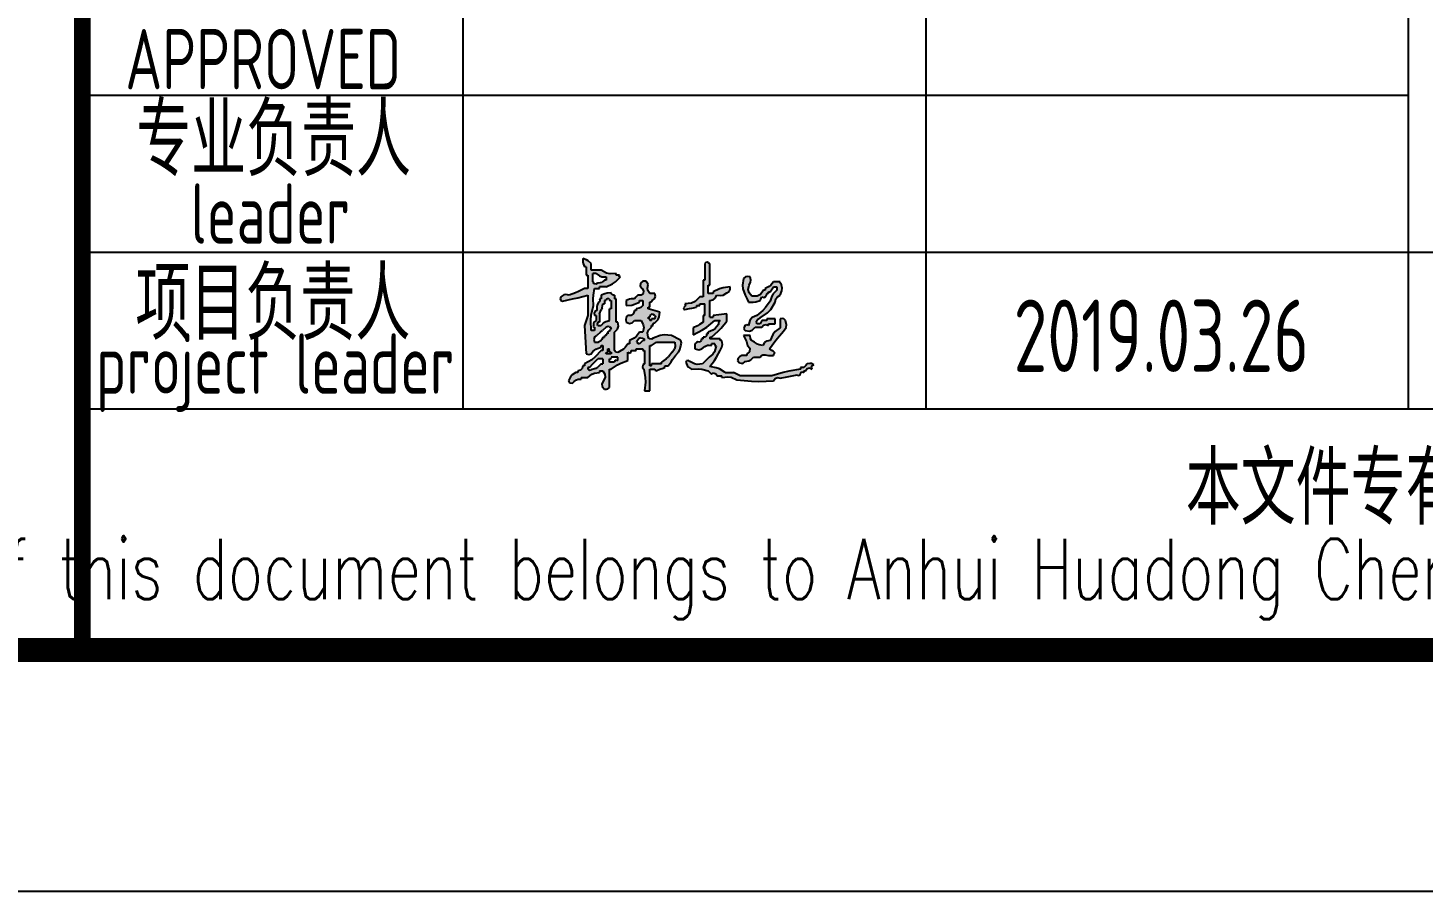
# Model space of a CAD drawing. Extents: x 5136380 to 5447195, y -425726 to -253846.
# Drawn here: x 5243153 to 5246046, y -401375 to -399585 of the extents above; entities that cross this region are included whole.
import ezdxf
from ezdxf.enums import TextEntityAlignment as Align

# ---------------------------------------------------------------- set-up
doc = ezdxf.new("R2010")
doc.units = 0
doc.header["$LTSCALE"] = 1000
doc.header["$MEASUREMENT"] = 0
doc.layers.get('0').update_dxf_attribs({"linetype": 'CONTINUOUS'})
doc.layers.add('PUB_TITLE', color=4, linetype='CONTINUOUS')
doc.styles.add('AHD', font='sceie.shx', dxfattribs={"width": 0.7, "bigfont": 'sceic.shx'})
doc.styles.add('ECEC_TQ', font='txt_l.shx', dxfattribs={"bigfont": 'hztxt_l.shx'})
doc.styles.add('sceie', font='sceie.shx', dxfattribs={"bigfont": 'sceic.shx'})

# ---------------------------------------------------------------- blocks, each defined once
blk = doc.blocks.new('韩超')
h = blk.add_hatch(color=256)
h.dxf.hatch_style = 1
h.paths.add_polyline_path([(0.787849, 0.514197), (0.777955, 0.527898), (0.77346, 0.562754), (0.78123, 0.586063), (0.805739, 0.61125), (0.805739, 0.625142), (0.819631, 0.625142), (0.818004, 0.635027), (0.823773, 0.643681), (0.833523, 0.64598), (0.860867, 0.674873), (0.870953, 0.696725), (0.875199, 0.736279), (0.836353, 0.74757), (0.816903, 0.753127), (0.777955, 0.764063), (0.777955, 0.777955), (0.791847, 0.777955), (0.791847, 0.819631), (0.801775, 0.820971), (0.80763, 0.824875), (0.812685, 0.833523), (0.832189, 0.847055), (0.839321, 0.866071), (0.833523, 0.889091), (0.791847, 0.889091), (0.776856, 0.916298), (0.7735, 0.934755), (0.777955, 0.965498), (0.770329, 0.984025), (0.756314, 0.993368), (0.736279, 0.993282), (0.716867, 0.977277), (0.713907, 0.950644), (0.729333, 0.930768), (0.740061, 0.911103), (0.737625, 0.891618), (0.722387, 0.875199), (0.694603, 0.875199), (0.683489, 0.864086), (0.677932, 0.858529), (0.666819, 0.847415), (0.638572, 0.845181), (0.624291, 0.842325), (0.597358, 0.833523), (0.597358, 0.791847), (0.643081, 0.794876), (0.666726, 0.800787), (0.708495, 0.819631), (0.708495, 0.833523), (0.736279, 0.833523), (0.736279, 0.791847), (0.718733, 0.774249), (0.705317, 0.767541), (0.680711, 0.764063), (0.680711, 0.750171), (0.666819, 0.750171), (0.658732, 0.72359), (0.639033, 0.708815), (0.61125, 0.708495), (0.596777, 0.690733), (0.592946, 0.675409), (0.597358, 0.652926), (0.623512, 0.642026), (0.64687, 0.646697), (0.666819, 0.666819), (0.722387, 0.666819), (0.738834, 0.631134), (0.742077, 0.608437), (0.736279, 0.569574), (0.708495, 0.569574), (0.682162, 0.535076), (0.663824, 0.519794), (0.625142, 0.500114), (0.625142, 0.47233), (0.61125, 0.47233), (0.589715, 0.441777), (0.574435, 0.428025), (0.54179, 0.409816), (0.527664, 0.400538), (0.510468, 0.403404), (0.500114, 0.416762), (0.500114, 0.569574), (0.524623, 0.594762), (0.532393, 0.618071), (0.527898, 0.652926), (0.514006, 0.652926), (0.514006, 0.847415), (0.500114, 0.847415), (0.500114, 0.875199), (0.486416, 0.877514), (0.478388, 0.883536), (0.47233, 0.896037), (0.438162, 0.892345), (0.420863, 0.888021), (0.388977, 0.875199), (0.388977, 0.847415), (0.375085, 0.847415), (0.379444, 0.836821), (0.376971, 0.826928), (0.368139, 0.819631), (0.356965, 0.793593), (0.353947, 0.778504), (0.354247, 0.750171), (0.337644, 0.741703), (0.330222, 0.726858), (0.333409, 0.708495), (0.347301, 0.708495), (0.347301, 0.666819), (0.332737, 0.655189), (0.327028, 0.643772), (0.326463, 0.625142), (0.32344, 0.619715), (0.327253, 0.612088), (0.333409, 0.61125), (0.333409, 0.583466), (0.305625, 0.583466), (0.302565, 0.667178), (0.306887, 0.710398), (0.326463, 0.791847), (0.3234, 0.8474), (0.32482, 0.875797), (0.333409, 0.930768), (0.375085, 0.930768), (0.375085, 0.94466), (0.430654, 0.94466), (0.482374, 0.970498), (0.50707, 0.987931), (0.548736, 1.028012), (0.542559, 1.028676), (0.538615, 1.036564), (0.54179, 1.041904), (0.514006, 1.041904), (0.514006, 1.055796), (0.462884, 1.052445), (0.433869, 1.058893), (0.388977, 1.08358), (0.305625, 1.08358), (0.305625, 1.139148), (0.281985, 1.161307), (0.266841, 1.170393), (0.236165, 1.180825), (0.238399, 1.152578), (0.241255, 1.138297), (0.250057, 1.111364), (0.263949, 1.111364), (0.263949, 1.041904), (0.277841, 1.041904), (0.277841, 0.930768), (0.250057, 0.930768), (0.200194, 0.90821), (0.175186, 0.897095), (0.125028, 0.875199), (0.097454, 0.881715), (0.078516, 0.877928), (0.055568, 0.861307), (0.050109, 0.847376), (0.0559, 0.8329), (0.06946, 0.826577), (0.152955, 0.845407), (0.194635, 0.855133), (0.277841, 0.875199), (0.277841, 0.708495), (0.266727, 0.675154), (0.261171, 0.658483), (0.250057, 0.625142), (0.255939, 0.530696), (0.258718, 0.483462), (0.263949, 0.388977), (0.286969, 0.38318), (0.305985, 0.390311), (0.319517, 0.409816), (0.344599, 0.428141), (0.359268, 0.435475), (0.388977, 0.444546), (0.388977, 0.458438), (0.40287, 0.458438), (0.40287, 0.416762), (0.388977, 0.416762), (0.340729, 0.364454), (0.31168, 0.341215), (0.250057, 0.305625), (0.250057, 0.291733), (0.236165, 0.291733), (0.231424, 0.268639), (0.217583, 0.254798), (0.194489, 0.250057), (0.194489, 0.236165), (0.180597, 0.236165), (0.148793, 0.216524), (0.134276, 0.200394), (0.118082, 0.166705), (0.127514, 0.14947), (0.152825, 0.145854), (0.166705, 0.159759), (0.185336, 0.17447), (0.198563, 0.17943), (0.222273, 0.180597), (0.222273, 0.194489), (0.277841, 0.194489), (0.311245, 0.220472), (0.333233, 0.229896), (0.375085, 0.236165), (0.375085, 0.250057), (0.40287, 0.250057), (0.420685, 0.221738), (0.422698, 0.197582), (0.409816, 0.166705), (0.396068, 0.142401), (0.398473, 0.118345), (0.416762, 0.097244), (0.43433, 0.097627), (0.444154, 0.100901), (0.458438, 0.111136), (0.458438, 0.263949), (0.47233, 0.263949), (0.524193, 0.298154), (0.552768, 0.312442), (0.61125, 0.333409), (0.61125, 0.40287), (0.621931, 0.39652), (0.637706, 0.404407), (0.639034, 0.416762), (0.680711, 0.416762), (0.680711, 0.430654), (0.736279, 0.430654), (0.736279, 0.416762), (0.750171, 0.416762), (0.750171, 0.305625), (0.735269, 0.297653), (0.731714, 0.276323), (0.743225, 0.263949), (0.754517, 0.192544), (0.755945, 0.155413), (0.750171, 0.083352), (0.791847, 0.083352), (0.791847, 0.263949), (0.833523, 0.263949), (0.837499, 0.253205), (0.852744, 0.249394), (0.861307, 0.257003), (0.883535, 0.265338), (0.894648, 0.269506), (0.916876, 0.277841), (0.916876, 0.291733), (0.94466, 0.291733), (0.969894, 0.324902), (0.982398, 0.341574), (1.007174, 0.375085), (1.032146, 0.402761), (1.041693, 0.421855), (1.04885, 0.458438), (1.055218, 0.477023), (1.053221, 0.491001), (1.041904, 0.50706), (0.972444, 0.54179), (0.910919, 0.546316), (0.877697, 0.541786), (0.819631, 0.520952), (0.805828, 0.5112)])
h.paths.add_polyline_path([(0.791847, 0.458438), (0.805739, 0.458438), (0.82241, 0.469551), (0.847415, 0.486222), (1.000228, 0.486222), (1.003038, 0.45197), (0.997988, 0.431769), (0.97939, 0.40287), (0.948039, 0.36501), (0.929334, 0.347744), (0.889091, 0.319517), (0.889091, 0.305625), (0.805739, 0.305625), (0.805739, 0.291733), (0.791847, 0.291733)], flags=16)
h.paths.add_polyline_path([(0.750171, 0.500114), (0.736279, 0.500114), (0.725165, 0.489), (0.719608, 0.483443), (0.708495, 0.47233), (0.694603, 0.47233), (0.694603, 0.486222), (0.688447, 0.48706), (0.684633, 0.494686), (0.687657, 0.500114), (0.701182, 0.516386), (0.715167, 0.52238), (0.736279, 0.520952), (0.736943, 0.514775), (0.744831, 0.510831), (0.750171, 0.514006)], flags=16)
h.paths.add_polyline_path([(0.791847, 0.666819), (0.793521, 0.674497), (0.785633, 0.682384), (0.777955, 0.680711), (0.777955, 0.694603), (0.791847, 0.694603), (0.792194, 0.70849), (0.806202, 0.718996), (0.819631, 0.715441), (0.833192, 0.709118), (0.838982, 0.694641), (0.833523, 0.680711), (0.805739, 0.680711), (0.805739, 0.666819)], flags=16)
h.paths.add_polyline_path([(0.527898, 0.361193), (0.527898, 0.333409), (0.517217, 0.339759), (0.501443, 0.331871), (0.500114, 0.319517), (0.458438, 0.319517), (0.458438, 0.347301), (0.466116, 0.345628), (0.474003, 0.353515), (0.47233, 0.361193)], flags=16)
h.paths.add_polyline_path([(0.47233, 0.40287), (0.47233, 0.388977), (0.430654, 0.388977), (0.42898, 0.396656), (0.436867, 0.404543), (0.444546, 0.40287), (0.444546, 0.430654), (0.458438, 0.430654), (0.452088, 0.419973), (0.459976, 0.404198)], flags=16)
h.paths.add_polyline_path([(0.47233, 0.604304), (0.464836, 0.588169), (0.458643, 0.580427), (0.444546, 0.569574), (0.444546, 0.555682), (0.430654, 0.555682), (0.432327, 0.548004), (0.42444, 0.540117), (0.416762, 0.54179), (0.416762, 0.527898), (0.40287, 0.527898), (0.39467, 0.507807), (0.386422, 0.49791), (0.368139, 0.486222), (0.333409, 0.486222), (0.327612, 0.509242), (0.334743, 0.528258), (0.354247, 0.54179), (0.384775, 0.569612), (0.400056, 0.583504), (0.430654, 0.61125), (0.446814, 0.616197), (0.458647, 0.614224)], flags=16)
h.paths.add_polyline_path([(0.458438, 0.666819), (0.426908, 0.659351), (0.410404, 0.649448), (0.388977, 0.625142), (0.361193, 0.625142), (0.354844, 0.635823), (0.362731, 0.651598), (0.375085, 0.652926), (0.375085, 0.722387), (0.390598, 0.753922), (0.396359, 0.771203), (0.40287, 0.805739), (0.416762, 0.805739), (0.416762, 0.833523), (0.430654, 0.833523), (0.434629, 0.844267), (0.449874, 0.848078), (0.458438, 0.840469), (0.459102, 0.834292), (0.466989, 0.830348), (0.47233, 0.833523), (0.47233, 0.764063), (0.458438, 0.764063)], flags=16)
h.paths.add_polyline_path([(0.40287, 0.347301), (0.40287, 0.305625), (0.388977, 0.305625), (0.360889, 0.27915), (0.342496, 0.268422), (0.305625, 0.257003), (0.294367, 0.254885), (0.286778, 0.256782), (0.277841, 0.263949), (0.277841, 0.277841), (0.291733, 0.277841), (0.319459, 0.305683), (0.333352, 0.319575), (0.361193, 0.347301)], flags=16)
h.paths.add_polyline_path([(0.430654, 1.000228), (0.416762, 1.000228), (0.39813, 0.985517), (0.384903, 0.980557), (0.361193, 0.97939), (0.347067, 0.970112), (0.329871, 0.972978), (0.319517, 0.986336), (0.319517, 1.055796), (0.347301, 1.055796), (0.376072, 1.035613), (0.395527, 1.029128), (0.430654, 1.028012)], flags=16)
h = blk.add_hatch(color=256)
h.dxf.hatch_style = 1
h.paths.add_polyline_path([(1.542018, 0.208381), (1.519791, 0.219494), (1.508677, 0.225051), (1.48645, 0.236165), (1.416989, 0.236165), (1.371255, 0.264232), (1.344642, 0.274582), (1.291961, 0.284787), (1.328443, 0.335457), (1.345237, 0.362046), (1.375313, 0.416762), (1.391241, 0.446575), (1.394603, 0.466747), (1.389205, 0.500114), (1.375313, 0.500114), (1.375313, 0.514006), (1.291961, 0.514006), (1.291961, 0.527898), (1.305853, 0.527898), (1.359796, 0.576664), (1.385101, 0.603375), (1.430881, 0.659873), (1.430881, 0.722387), (1.386427, 0.71683), (1.3642, 0.714052), (1.319745, 0.708495), (1.319745, 0.694603), (1.291961, 0.694603), (1.291961, 0.833523), (1.31926, 0.838693), (1.334923, 0.85044), (1.347529, 0.875199), (1.381781, 0.872389), (1.401982, 0.877439), (1.430881, 0.896037), (1.450883, 0.906123), (1.460131, 0.922307), (1.458666, 0.94466), (1.401114, 0.937345), (1.371819, 0.928557), (1.319745, 0.902983), (1.319745, 0.889091), (1.278069, 0.889091), (1.278069, 0.958552), (1.291961, 0.958552), (1.291961, 1.139148), (1.285806, 1.138304), (1.281086, 1.140664), (1.278069, 1.146094), (1.267308, 1.150023), (1.257931, 1.147679), (1.250285, 1.139148), (1.250285, 1.000228), (1.236393, 1.000228), (1.236393, 0.861307), (1.208609, 0.861307), (1.168183, 0.824416), (1.138053, 0.811024), (1.08358, 0.805739), (1.087939, 0.795145), (1.085465, 0.785252), (1.076634, 0.777955), (1.071121, 0.771113), (1.075065, 0.759282), (1.08358, 0.757117), (1.122533, 0.76519), (1.141984, 0.769358), (1.180825, 0.777955), (1.180825, 0.791847), (1.208609, 0.791847), (1.208609, 0.805739), (1.250285, 0.805739), (1.250285, 0.708495), (1.236393, 0.708495), (1.236393, 0.652926), (1.203973, 0.631977), (1.187234, 0.622213), (1.15304, 0.604304), (1.15304, 0.548736), (1.229739, 0.588318), (1.266619, 0.612432), (1.333637, 0.666819), (1.375313, 0.666819), (1.366995, 0.654381), (1.363975, 0.646831), (1.361421, 0.632088), (1.335054, 0.599814), (1.316435, 0.58585), (1.278069, 0.569574), (1.278069, 0.555682), (1.264177, 0.555682), (1.26415, 0.539965), (1.25211, 0.527924), (1.236393, 0.527898), (1.236393, 0.514006), (1.222501, 0.514006), (1.219217, 0.502022), (1.216226, 0.496039), (1.208609, 0.486222), (1.191149, 0.488205), (1.17971, 0.484393), (1.166932, 0.47233), (1.166932, 0.430654), (1.200708, 0.424307), (1.223469, 0.429997), (1.250285, 0.451492), (1.27048, 0.461183), (1.283894, 0.46286), (1.305853, 0.458438), (1.305853, 0.47233), (1.333637, 0.47233), (1.333637, 0.458438), (1.339793, 0.4576), (1.343606, 0.449973), (1.340583, 0.444546), (1.32937, 0.406076), (1.316213, 0.38634), (1.285015, 0.361193), (1.229447, 0.305625), (1.187056, 0.302553), (1.163204, 0.307323), (1.125256, 0.326463), (1.114566, 0.33576), (1.096818, 0.332211), (1.090526, 0.319517), (1.102438, 0.292491), (1.113943, 0.279343), (1.139148, 0.263949), (1.194983, 0.265062), (1.223561, 0.262204), (1.278069, 0.250057), (1.289183, 0.238943), (1.294739, 0.233386), (1.305853, 0.222273), (1.320568, 0.231877), (1.341519, 0.224893), (1.347529, 0.208381), (1.389205, 0.208381), (1.389205, 0.194489), (1.439628, 0.1998), (1.468259, 0.195028), (1.514234, 0.173651), (1.635959, 0.161998), (1.69773, 0.160594), (1.819859, 0.166705), (1.833779, 0.185933), (1.852296, 0.192877), (1.875427, 0.187543), (1.930995, 0.198656), (1.958779, 0.204213), (2.014348, 0.215327), (2.025534, 0.209917), (2.039748, 0.217024), (2.042132, 0.229219), (2.049428, 0.23805), (2.059322, 0.240524), (2.069916, 0.236165), (2.069916, 0.250057), (2.083808, 0.250057), (2.098401, 0.26772), (2.118188, 0.272666), (2.139376, 0.263949), (2.133917, 0.27788), (2.139708, 0.292356), (2.153268, 0.298679), (2.133073, 0.308371), (2.119659, 0.310047), (2.0977, 0.305625), (2.086586, 0.294512), (2.08103, 0.288955), (2.069916, 0.277841), (2.042132, 0.277841), (2.042132, 0.263949), (1.946785, 0.245868), (1.899372, 0.234712), (1.805967, 0.208381)])
h = blk.add_hatch(color=256)
h.dxf.hatch_style = 1
h.paths.add_polyline_path([(1.611478, 0.625142), (1.597547, 0.630601), (1.583071, 0.624811), (1.576748, 0.61125), (1.572819, 0.60049), (1.575163, 0.591112), (1.583694, 0.583466), (1.61855, 0.578971), (1.641859, 0.586741), (1.667046, 0.61125), (1.680938, 0.61125), (1.722615, 0.61125), (1.737208, 0.628913), (1.756995, 0.63386), (1.778183, 0.625142), (1.778183, 0.639034), (1.833751, 0.639034), (1.833751, 0.655705), (1.833751, 0.66404), (1.833751, 0.680711), (1.805967, 0.680711), (1.792075, 0.680711), (1.764291, 0.680711), (1.764291, 0.666819), (1.722615, 0.666819), (1.717058, 0.655705), (1.714279, 0.650148), (1.708723, 0.639034), (1.69483, 0.639034), (1.680938, 0.639034), (1.678868, 0.661339), (1.688455, 0.678116), (1.708723, 0.687657), (1.768692, 0.728785), (1.795922, 0.757527), (1.833751, 0.819631), (1.839429, 0.846829), (1.850907, 0.862133), (1.875427, 0.875199), (1.888443, 0.91196), (1.890032, 0.934206), (1.882373, 0.972444), (1.876196, 0.973108), (1.872252, 0.980995), (1.875427, 0.986336), (1.861535, 0.986336), (1.819859, 0.986336), (1.796859, 0.959188), (1.781933, 0.947248), (1.750399, 0.930768), (1.750399, 0.916876), (1.736507, 0.916876), (1.71031, 0.882162), (1.682751, 0.868382), (1.639262, 0.868253), (1.61591, 0.897042), (1.610049, 0.922442), (1.618424, 0.958552), (1.629264, 0.984285), (1.6309, 1.000642), (1.62537, 1.028012), (1.602888, 1.032424), (1.587563, 1.028593), (1.569802, 1.01412), (1.562035, 0.958817), (1.56513, 0.927869), (1.583694, 0.875199), (1.595758, 0.853473), (1.601336, 0.842318), (1.611478, 0.819631), (1.650742, 0.818134), (1.671448, 0.821092), (1.708723, 0.833523), (1.714279, 0.844637), (1.717058, 0.850194), (1.722615, 0.861307), (1.740978, 0.85812), (1.755823, 0.865542), (1.764291, 0.882145), (1.764955, 0.888322), (1.772842, 0.892266), (1.778183, 0.889091), (1.778183, 0.902983), (1.792075, 0.902983), (1.803189, 0.919654), (1.808745, 0.927989), (1.819859, 0.94466), (1.847643, 0.94466), (1.847643, 0.916876), (1.817381, 0.887163), (1.804962, 0.866982), (1.792075, 0.826577), (1.753545, 0.774398), (1.730689, 0.750113), (1.680938, 0.708495), (1.641359, 0.690689), (1.621854, 0.667284)])
h = blk.add_hatch(color=256)
h.dxf.hatch_style = 1
h.paths.add_polyline_path([(1.831635, 0.573795), (1.812227, 0.549535), (1.792075, 0.500114), (1.762292, 0.496094), (1.744726, 0.484384), (1.729561, 0.458438), (1.700075, 0.463546), (1.684975, 0.469586), (1.6601, 0.486222), (1.637668, 0.49978), (1.627728, 0.515685), (1.62537, 0.54179), (1.603143, 0.54179), (1.592029, 0.54179), (1.569802, 0.54179), (1.586675, 0.509854), (1.593737, 0.492906), (1.604532, 0.458438), (1.621804, 0.436498), (1.61886, 0.407063), (1.597586, 0.388977), (1.597586, 0.375085), (1.55591, 0.375085), (1.536306, 0.36578), (1.526798, 0.35437), (1.52118, 0.333409), (1.537185, 0.313997), (1.563818, 0.311038), (1.583694, 0.326463), (1.614401, 0.331156), (1.630976, 0.339443), (1.653154, 0.361193), (1.667046, 0.361193), (1.708723, 0.361193), (1.720352, 0.375758), (1.731769, 0.381467), (1.750399, 0.382031), (1.77782, 0.376762), (1.791938, 0.37535), (1.819859, 0.375085), (1.821199, 0.385013), (1.825102, 0.390868), (1.833751, 0.395924), (1.815429, 0.411271), (1.805589, 0.418299), (1.785129, 0.430654), (1.829593, 0.491137), (1.853312, 0.520437), (1.903211, 0.57652), (1.923495, 0.606919), (1.927312, 0.631729), (1.917103, 0.666819), (1.904326, 0.678881), (1.892887, 0.682694), (1.875427, 0.680711), (1.875427, 0.650148), (1.875427, 0.634867), (1.875427, 0.604304)])
for p, q in [((0.266841, 1.170393), (0.236165, 1.180825)), ((0.236165, 1.180825), (0.238399, 1.152578)), ((0.281985, 1.161307), (0.266841, 1.170393)), ((0.305625, 1.139148), (0.281985, 1.161307)), ((0.238399, 1.152578), (0.241255, 1.138297)), ((0.241255, 1.138297), (0.250057, 1.111364)), ((0.263949, 1.111364), (0.250057, 1.111364)), ((0.263949, 1.111364), (0.263949, 1.041904)), ((0.263949, 1.041904), (0.277841, 1.041904)), ((0.277841, 1.041904), (0.277841, 0.930768)), ((0.305625, 1.08358), (0.305625, 1.139148)), ((0.388977, 1.08358), (0.305625, 1.08358)), ((0.319517, 0.986336), (0.319517, 1.055796)), ((0.347301, 1.055796), (0.319517, 1.055796)), ((0.347301, 1.055796), (0.376072, 1.035613)), ((0.433869, 1.058893), (0.388977, 1.08358)), ((0.462884, 1.052445), (0.433869, 1.058893)), ((0.514006, 1.055796), (0.462884, 1.052445)), ((0.514006, 1.041904), (0.514006, 1.055796)), ((0.54179, 1.041904), (0.514006, 1.041904)), ((0.538615, 1.036564), (0.54179, 1.041904)), ((1.257931, 1.147679), (1.250285, 1.139148)), ((1.250285, 1.139148), (1.250285, 1.000228)), ((1.267308, 1.150023), (1.257931, 1.147679)), ((1.278069, 1.146094), (1.267308, 1.150023)), ((1.281086, 1.140664), (1.278069, 1.146094)), ((1.285806, 1.138304), (1.281086, 1.140664)), ((1.291961, 1.139148), (1.285806, 1.138304)), ((1.291961, 0.958552), (1.291961, 1.139148)), ((0.250057, 0.930768), (0.200194, 0.90821)), ((0.277841, 0.930768), (0.250057, 0.930768)), ((0.319517, 0.986336), (0.329871, 0.972978)), ((0.32482, 0.875797), (0.333409, 0.930768)), ((0.329871, 0.972978), (0.347067, 0.970112)), ((0.333409, 0.930768), (0.375085, 0.930768)), ((0.347067, 0.970112), (0.361193, 0.97939)), ((0.361193, 0.97939), (0.384903, 0.980557)), ((0.375085, 0.930768), (0.375085, 0.94466)), ((0.430654, 0.94466), (0.375085, 0.94466)), ((0.376072, 1.035613), (0.395527, 1.029128)), ((0.384903, 0.980557), (0.39813, 0.985517)), ((0.395527, 1.029128), (0.430654, 1.028012)), ((0.416762, 1.000228), (0.39813, 0.985517)), ((0.430654, 1.000228), (0.416762, 1.000228)), ((0.430654, 1.028012), (0.430654, 1.000228)), ((0.430654, 0.94466), (0.482374, 0.970498)), ((0.482374, 0.970498), (0.50707, 0.987931)), ((0.50707, 0.987931), (0.548736, 1.028012)), ((0.542559, 1.028676), (0.538615, 1.036564)), ((0.548736, 1.028012), (0.542559, 1.028676)), ((0.716867, 0.977277), (0.713907, 0.950644)), ((0.713907, 0.950644), (0.729333, 0.930768)), ((0.736279, 0.993282), (0.716867, 0.977277)), ((0.729333, 0.930768), (0.740061, 0.911103)), ((0.756314, 0.993368), (0.736279, 0.993282)), ((0.770329, 0.984025), (0.756314, 0.993368)), ((0.777955, 0.965498), (0.770329, 0.984025)), ((0.7735, 0.934755), (0.777955, 0.965498)), ((0.776856, 0.916298), (0.7735, 0.934755)), ((1.236393, 1.000228), (1.236393, 0.861307)), ((1.250285, 1.000228), (1.236393, 1.000228)), ((1.278069, 0.958552), (1.291961, 0.958552)), ((1.278069, 0.889091), (1.278069, 0.958552)), ((1.371819, 0.928557), (1.319745, 0.902983)), ((1.401114, 0.937345), (1.371819, 0.928557)), ((1.458666, 0.94466), (1.401114, 0.937345)), ((1.460131, 0.922307), (1.458666, 0.94466)), ((1.569802, 1.01412), (1.562035, 0.958817)), ((1.562035, 0.958817), (1.56513, 0.927869)), ((1.56513, 0.927869), (1.583694, 0.875199)), ((1.587563, 1.028593), (1.569802, 1.01412)), ((1.602888, 1.032424), (1.587563, 1.028593)), ((1.62537, 1.028012), (1.602888, 1.032424)), ((1.610049, 0.922442), (1.618424, 0.958552)), ((1.618424, 0.958552), (1.629264, 0.984285)), ((1.6309, 1.000642), (1.62537, 1.028012)), ((1.629264, 0.984285), (1.6309, 1.000642)), ((1.781933, 0.947248), (1.750399, 0.930768)), ((1.750399, 0.930768), (1.750399, 0.916876)), ((1.796859, 0.959188), (1.781933, 0.947248)), ((1.819859, 0.986336), (1.796859, 0.959188)), ((1.803189, 0.919654), (1.808745, 0.927989)), ((1.808745, 0.927989), (1.819859, 0.94466)), ((1.861535, 0.986336), (1.819859, 0.986336)), ((1.819859, 0.94466), (1.847643, 0.94466)), ((1.847643, 0.94466), (1.847643, 0.916876)), ((1.875427, 0.986336), (1.861535, 0.986336)), ((1.872252, 0.980995), (1.875427, 0.986336)), ((1.876196, 0.973108), (1.872252, 0.980995)), ((1.882373, 0.972444), (1.876196, 0.973108)), ((1.890032, 0.934206), (1.882373, 0.972444)), ((1.888443, 0.91196), (1.890032, 0.934206)), ((0.055568, 0.861307), (0.050109, 0.847376)), ((0.050109, 0.847376), (0.0559, 0.8329)), ((0.078516, 0.877928), (0.055568, 0.861307)), ((0.0559, 0.8329), (0.06946, 0.826577)), ((0.06946, 0.826577), (0.152955, 0.845407)), ((0.097454, 0.881715), (0.078516, 0.877928)), ((0.125028, 0.875199), (0.097454, 0.881715)), ((0.175186, 0.897095), (0.125028, 0.875199)), ((0.152955, 0.845407), (0.194635, 0.855133)), ((0.200194, 0.90821), (0.175186, 0.897095)), ((0.194635, 0.855133), (0.277841, 0.875199)), ((0.277841, 0.875199), (0.277841, 0.708495)), ((0.3234, 0.8474), (0.32482, 0.875797)), ((0.326463, 0.791847), (0.3234, 0.8474)), ((0.368139, 0.819631), (0.356965, 0.793593)), ((0.376971, 0.826928), (0.368139, 0.819631)), ((0.388977, 0.847415), (0.375085, 0.847415)), ((0.375085, 0.847415), (0.379444, 0.836821)), ((0.379444, 0.836821), (0.376971, 0.826928)), ((0.420863, 0.888021), (0.388977, 0.875199)), ((0.388977, 0.875199), (0.388977, 0.847415)), ((0.416762, 0.833523), (0.416762, 0.805739)), ((0.430654, 0.833523), (0.416762, 0.833523)), ((0.438162, 0.892345), (0.420863, 0.888021)), ((0.434629, 0.844267), (0.430654, 0.833523)), ((0.449874, 0.848078), (0.434629, 0.844267)), ((0.47233, 0.896037), (0.438162, 0.892345)), ((0.458438, 0.840469), (0.449874, 0.848078)), ((0.458438, 0.840469), (0.459102, 0.834292)), ((0.466989, 0.830348), (0.459102, 0.834292)), ((0.47233, 0.833523), (0.466989, 0.830348)), ((0.478388, 0.883536), (0.47233, 0.896037)), ((0.47233, 0.833523), (0.47233, 0.764063)), ((0.486416, 0.877514), (0.478388, 0.883536)), ((0.500114, 0.875199), (0.486416, 0.877514)), ((0.500114, 0.875199), (0.500114, 0.847415)), ((0.514006, 0.847415), (0.500114, 0.847415)), ((0.514006, 0.652926), (0.514006, 0.847415)), ((0.624291, 0.842325), (0.597358, 0.833523)), ((0.597358, 0.833523), (0.597358, 0.791847)), ((0.638572, 0.845181), (0.624291, 0.842325)), ((0.666819, 0.847415), (0.638572, 0.845181)), ((0.666726, 0.800787), (0.708495, 0.819631)), ((0.677932, 0.858529), (0.666819, 0.847415)), ((0.683489, 0.864086), (0.677932, 0.858529)), ((0.694603, 0.875199), (0.683489, 0.864086)), ((0.722387, 0.875199), (0.694603, 0.875199)), ((0.708495, 0.833523), (0.736279, 0.833523)), ((0.708495, 0.819631), (0.708495, 0.833523)), ((0.737625, 0.891618), (0.722387, 0.875199)), ((0.736279, 0.833523), (0.736279, 0.791847)), ((0.740061, 0.911103), (0.737625, 0.891618)), ((0.791847, 0.889091), (0.776856, 0.916298)), ((0.833523, 0.889091), (0.791847, 0.889091)), ((0.791847, 0.819631), (0.801775, 0.820971)), ((0.791847, 0.777955), (0.791847, 0.819631)), ((0.801775, 0.820971), (0.80763, 0.824875)), ((0.80763, 0.824875), (0.812685, 0.833523)), ((0.812685, 0.833523), (0.832189, 0.847055)), ((0.832189, 0.847055), (0.839321, 0.866071)), ((0.839321, 0.866071), (0.833523, 0.889091)), ((1.138053, 0.811024), (1.08358, 0.805739)), ((1.168183, 0.824416), (1.138053, 0.811024)), ((1.208609, 0.861307), (1.168183, 0.824416)), ((1.236393, 0.861307), (1.208609, 0.861307)), ((1.319745, 0.889091), (1.278069, 0.889091)), ((1.291961, 0.833523), (1.31926, 0.838693)), ((1.291961, 0.694603), (1.291961, 0.833523)), ((1.31926, 0.838693), (1.334923, 0.85044)), ((1.319745, 0.902983), (1.319745, 0.889091)), ((1.334923, 0.85044), (1.347529, 0.875199)), ((1.347529, 0.875199), (1.381781, 0.872389)), ((1.381781, 0.872389), (1.401982, 0.877439)), ((1.401982, 0.877439), (1.430881, 0.896037)), ((1.430881, 0.896037), (1.450883, 0.906123)), ((1.450883, 0.906123), (1.460131, 0.922307)), ((1.583694, 0.875199), (1.595758, 0.853473)), ((1.595758, 0.853473), (1.601336, 0.842318)), ((1.601336, 0.842318), (1.611478, 0.819631)), ((1.61591, 0.897042), (1.610049, 0.922442)), ((1.611478, 0.819631), (1.650742, 0.818134)), ((1.639262, 0.868253), (1.61591, 0.897042)), ((1.682751, 0.868382), (1.639262, 0.868253)), ((1.650742, 0.818134), (1.671448, 0.821092)), ((1.671448, 0.821092), (1.708723, 0.833523)), ((1.71031, 0.882162), (1.682751, 0.868382)), ((1.708723, 0.833523), (1.714279, 0.844637)), ((1.736507, 0.916876), (1.71031, 0.882162)), ((1.714279, 0.844637), (1.717058, 0.850194)), ((1.717058, 0.850194), (1.722615, 0.861307)), ((1.722615, 0.861307), (1.740978, 0.85812)), ((1.750399, 0.916876), (1.736507, 0.916876)), ((1.740978, 0.85812), (1.755823, 0.865542)), ((1.792075, 0.826577), (1.753545, 0.774398)), ((1.755823, 0.865542), (1.764291, 0.882145)), ((1.764291, 0.882145), (1.764955, 0.888322)), ((1.764955, 0.888322), (1.772842, 0.892266)), ((1.772842, 0.892266), (1.778183, 0.889091)), ((1.778183, 0.902983), (1.792075, 0.902983)), ((1.778183, 0.889091), (1.778183, 0.902983)), ((1.792075, 0.902983), (1.803189, 0.919654)), ((1.804962, 0.866982), (1.792075, 0.826577)), ((1.795922, 0.757527), (1.833751, 0.819631)), ((1.817381, 0.887163), (1.804962, 0.866982)), ((1.847643, 0.916876), (1.817381, 0.887163)), ((1.833751, 0.819631), (1.839429, 0.846829)), ((1.839429, 0.846829), (1.850907, 0.862133)), ((1.850907, 0.862133), (1.875427, 0.875199)), ((1.875427, 0.875199), (1.888443, 0.91196)), ((0.277841, 0.708495), (0.266727, 0.675154)), ((0.302565, 0.667178), (0.306887, 0.710398)), ((0.306887, 0.710398), (0.326463, 0.791847)), ((0.337644, 0.741703), (0.330222, 0.726858)), ((0.330222, 0.726858), (0.333409, 0.708495)), ((0.347301, 0.708495), (0.333409, 0.708495)), ((0.354247, 0.750171), (0.337644, 0.741703)), ((0.347301, 0.708495), (0.347301, 0.666819)), ((0.356965, 0.793593), (0.353947, 0.778504)), ((0.353947, 0.778504), (0.354247, 0.750171)), ((0.375085, 0.722387), (0.390598, 0.753922)), ((0.375085, 0.722387), (0.375085, 0.652926)), ((0.396359, 0.771203), (0.390598, 0.753922)), ((0.396359, 0.771203), (0.40287, 0.805739)), ((0.40287, 0.805739), (0.416762, 0.805739)), ((0.47233, 0.764063), (0.458438, 0.764063)), ((0.458438, 0.666819), (0.458438, 0.764063)), ((0.61125, 0.708495), (0.596777, 0.690733)), ((0.597358, 0.791847), (0.643081, 0.794876)), ((0.639033, 0.708815), (0.61125, 0.708495)), ((0.658732, 0.72359), (0.639033, 0.708815)), ((0.643081, 0.794876), (0.666726, 0.800787)), ((0.666819, 0.750171), (0.658732, 0.72359)), ((0.680711, 0.750171), (0.666819, 0.750171)), ((0.705317, 0.767541), (0.680711, 0.764063)), ((0.680711, 0.764063), (0.680711, 0.750171)), ((0.718733, 0.774249), (0.705317, 0.767541)), ((0.736279, 0.791847), (0.718733, 0.774249)), ((0.777955, 0.777955), (0.791847, 0.777955)), ((0.777955, 0.764063), (0.777955, 0.777955)), ((0.816903, 0.753127), (0.777955, 0.764063)), ((0.777955, 0.694603), (0.777955, 0.680711)), ((0.777955, 0.694603), (0.791847, 0.694603)), ((0.792194, 0.70849), (0.791847, 0.694603)), ((0.806202, 0.718996), (0.792194, 0.70849)), ((0.819631, 0.715441), (0.806202, 0.718996)), ((0.836353, 0.74757), (0.816903, 0.753127)), ((0.833192, 0.709118), (0.819631, 0.715441)), ((0.833192, 0.709118), (0.838982, 0.694641)), ((0.833523, 0.680711), (0.838982, 0.694641)), ((0.875199, 0.736279), (0.836353, 0.74757)), ((0.860867, 0.674873), (0.870953, 0.696725)), ((0.870953, 0.696725), (0.875199, 0.736279)), ((1.076634, 0.777955), (1.071121, 0.771113)), ((1.071121, 0.771113), (1.075065, 0.759282)), ((1.075065, 0.759282), (1.08358, 0.757117)), ((1.085465, 0.785252), (1.076634, 0.777955)), ((1.08358, 0.805739), (1.087939, 0.795145)), ((1.08358, 0.757117), (1.122533, 0.76519)), ((1.087939, 0.795145), (1.085465, 0.785252)), ((1.122533, 0.76519), (1.141984, 0.769358)), ((1.141984, 0.769358), (1.180825, 0.777955)), ((1.180825, 0.791847), (1.208609, 0.791847)), ((1.180825, 0.791847), (1.180825, 0.777955)), ((1.208609, 0.791847), (1.208609, 0.805739)), ((1.208609, 0.805739), (1.250285, 0.805739)), ((1.236393, 0.708495), (1.236393, 0.652926)), ((1.250285, 0.708495), (1.236393, 0.708495)), ((1.250285, 0.708495), (1.250285, 0.805739)), ((1.291961, 0.694603), (1.319745, 0.694603)), ((1.3642, 0.714052), (1.319745, 0.708495)), ((1.319745, 0.708495), (1.319745, 0.694603)), ((1.386427, 0.71683), (1.3642, 0.714052)), ((1.430881, 0.722387), (1.386427, 0.71683)), ((1.430881, 0.659873), (1.430881, 0.722387)), ((1.680938, 0.708495), (1.641359, 0.690689)), ((1.730689, 0.750113), (1.680938, 0.708495)), ((1.708723, 0.687657), (1.768692, 0.728785)), ((1.753545, 0.774398), (1.730689, 0.750113)), ((1.768692, 0.728785), (1.795922, 0.757527)), ((0.261171, 0.658483), (0.250057, 0.625142)), ((0.250057, 0.625142), (0.255939, 0.530696)), ((0.266727, 0.675154), (0.261171, 0.658483)), ((0.305625, 0.583466), (0.302565, 0.667178)), ((0.333409, 0.583466), (0.305625, 0.583466)), ((0.326463, 0.625142), (0.32344, 0.619715)), ((0.32344, 0.619715), (0.327253, 0.612088)), ((0.327028, 0.643772), (0.326463, 0.625142)), ((0.332737, 0.655189), (0.327028, 0.643772)), ((0.327253, 0.612088), (0.333409, 0.61125)), ((0.347301, 0.666819), (0.332737, 0.655189)), ((0.333409, 0.61125), (0.333409, 0.583466)), ((0.362731, 0.651598), (0.354844, 0.635823)), ((0.361193, 0.625142), (0.354844, 0.635823)), ((0.361193, 0.625142), (0.388977, 0.625142)), ((0.375085, 0.652926), (0.362731, 0.651598)), ((0.384775, 0.569612), (0.400056, 0.583504)), ((0.410404, 0.649448), (0.388977, 0.625142)), ((0.430654, 0.61125), (0.400056, 0.583504)), ((0.410404, 0.649448), (0.426908, 0.659351)), ((0.426908, 0.659351), (0.458438, 0.666819)), ((0.446814, 0.616197), (0.430654, 0.61125)), ((0.444546, 0.569574), (0.458643, 0.580427)), ((0.458647, 0.614224), (0.446814, 0.616197)), ((0.458643, 0.580427), (0.464836, 0.588169)), ((0.458647, 0.614224), (0.47233, 0.604304)), ((0.47233, 0.604304), (0.464836, 0.588169)), ((0.500114, 0.569574), (0.524623, 0.594762)), ((0.527898, 0.652926), (0.514006, 0.652926)), ((0.524623, 0.594762), (0.532393, 0.618071)), ((0.532393, 0.618071), (0.527898, 0.652926)), ((0.596777, 0.690733), (0.592946, 0.675409)), ((0.592946, 0.675409), (0.597358, 0.652926)), ((0.597358, 0.652926), (0.623512, 0.642026)), ((0.623512, 0.642026), (0.64687, 0.646697)), ((0.64687, 0.646697), (0.666819, 0.666819)), ((0.666819, 0.666819), (0.722387, 0.666819)), ((0.722387, 0.666819), (0.738834, 0.631134)), ((0.742077, 0.608437), (0.736279, 0.569574)), ((0.738834, 0.631134), (0.742077, 0.608437)), ((0.77346, 0.562754), (0.78123, 0.586063)), ((0.785633, 0.682384), (0.777955, 0.680711)), ((0.78123, 0.586063), (0.805739, 0.61125)), ((0.785633, 0.682384), (0.793521, 0.674497)), ((0.793521, 0.674497), (0.791847, 0.666819)), ((0.805739, 0.666819), (0.791847, 0.666819)), ((0.833523, 0.680711), (0.805739, 0.680711)), ((0.805739, 0.666819), (0.805739, 0.680711)), ((0.805739, 0.61125), (0.805739, 0.625142)), ((0.805739, 0.625142), (0.819631, 0.625142)), ((0.818004, 0.635027), (0.823773, 0.643681)), ((0.819631, 0.625142), (0.818004, 0.635027)), ((0.823773, 0.643681), (0.833523, 0.64598)), ((0.833523, 0.64598), (0.860867, 0.674873)), ((1.187234, 0.622213), (1.15304, 0.604304)), ((1.15304, 0.604304), (1.15304, 0.548736)), ((1.15304, 0.548736), (1.229739, 0.588318)), ((1.203973, 0.631977), (1.187234, 0.622213)), ((1.236393, 0.652926), (1.203973, 0.631977)), ((1.229739, 0.588318), (1.266619, 0.612432)), ((1.266619, 0.612432), (1.333637, 0.666819)), ((1.316435, 0.58585), (1.278069, 0.569574)), ((1.335054, 0.599814), (1.316435, 0.58585)), ((1.333637, 0.666819), (1.375313, 0.666819)), ((1.361421, 0.632088), (1.335054, 0.599814)), ((1.359796, 0.576664), (1.385101, 0.603375)), ((1.363975, 0.646831), (1.361421, 0.632088)), ((1.366995, 0.654381), (1.363975, 0.646831)), ((1.375313, 0.666819), (1.366995, 0.654381)), ((1.385101, 0.603375), (1.430881, 0.659873)), ((1.576748, 0.61125), (1.572819, 0.60049)), ((1.572819, 0.60049), (1.575163, 0.591112)), ((1.575163, 0.591112), (1.583694, 0.583466)), ((1.583071, 0.624811), (1.576748, 0.61125)), ((1.597547, 0.630601), (1.583071, 0.624811)), ((1.583694, 0.583466), (1.61855, 0.578971)), ((1.611478, 0.625142), (1.597547, 0.630601)), ((1.621854, 0.667284), (1.611478, 0.625142)), ((1.61855, 0.578971), (1.641859, 0.586741)), ((1.641359, 0.690689), (1.621854, 0.667284)), ((1.641859, 0.586741), (1.667046, 0.61125)), ((1.667046, 0.61125), (1.680938, 0.61125)), ((1.678868, 0.661339), (1.688455, 0.678116)), ((1.680938, 0.639034), (1.678868, 0.661339)), ((1.69483, 0.639034), (1.680938, 0.639034)), ((1.680938, 0.61125), (1.722615, 0.61125)), ((1.688455, 0.678116), (1.708723, 0.687657)), ((1.708723, 0.639034), (1.69483, 0.639034)), ((1.714279, 0.650148), (1.708723, 0.639034)), ((1.717058, 0.655705), (1.714279, 0.650148)), ((1.722615, 0.666819), (1.717058, 0.655705)), ((1.764291, 0.666819), (1.722615, 0.666819)), ((1.722615, 0.61125), (1.737208, 0.628913)), ((1.737208, 0.628913), (1.756995, 0.63386)), ((1.756995, 0.63386), (1.778183, 0.625142)), ((1.792075, 0.680711), (1.764291, 0.680711)), ((1.764291, 0.680711), (1.764291, 0.666819)), ((1.778183, 0.625142), (1.778183, 0.639034)), ((1.778183, 0.639034), (1.833751, 0.639034)), ((1.805967, 0.680711), (1.792075, 0.680711)), ((1.833751, 0.680711), (1.805967, 0.680711)), ((1.875427, 0.604304), (1.831635, 0.573795)), ((1.833751, 0.66404), (1.833751, 0.680711)), ((1.833751, 0.655705), (1.833751, 0.66404)), ((1.833751, 0.639034), (1.833751, 0.655705)), ((1.892887, 0.682694), (1.875427, 0.680711)), ((1.875427, 0.680711), (1.875427, 0.650148)), ((1.875427, 0.650148), (1.875427, 0.634867)), ((1.875427, 0.634867), (1.875427, 0.604304)), ((1.904326, 0.678881), (1.892887, 0.682694)), ((1.903211, 0.57652), (1.923495, 0.606919)), ((1.917103, 0.666819), (1.904326, 0.678881)), ((1.927312, 0.631729), (1.917103, 0.666819)), ((1.923495, 0.606919), (1.927312, 0.631729)), ((0.255939, 0.530696), (0.258718, 0.483462)), ((0.258718, 0.483462), (0.263949, 0.388977)), ((0.334743, 0.528258), (0.327612, 0.509242)), ((0.327612, 0.509242), (0.333409, 0.486222)), ((0.333409, 0.486222), (0.368139, 0.486222)), ((0.334743, 0.528258), (0.354247, 0.54179)), ((0.384775, 0.569612), (0.354247, 0.54179)), ((0.386422, 0.49791), (0.368139, 0.486222)), ((0.39467, 0.507807), (0.386422, 0.49791)), ((0.40287, 0.527898), (0.39467, 0.507807)), ((0.40287, 0.527898), (0.416762, 0.527898)), ((0.416762, 0.54179), (0.416762, 0.527898)), ((0.416762, 0.54179), (0.42444, 0.540117)), ((0.432327, 0.548004), (0.42444, 0.540117)), ((0.432327, 0.548004), (0.430654, 0.555682)), ((0.444546, 0.555682), (0.430654, 0.555682)), ((0.444546, 0.569574), (0.444546, 0.555682)), ((0.500114, 0.416762), (0.500114, 0.569574)), ((0.61125, 0.47233), (0.589715, 0.441777)), ((0.625142, 0.47233), (0.61125, 0.47233)), ((0.663824, 0.519794), (0.625142, 0.500114)), ((0.625142, 0.500114), (0.625142, 0.47233)), ((0.682162, 0.535076), (0.663824, 0.519794)), ((0.708495, 0.569574), (0.682162, 0.535076)), ((0.687657, 0.500114), (0.684633, 0.494686)), ((0.688447, 0.48706), (0.684633, 0.494686)), ((0.687657, 0.500114), (0.701182, 0.516386)), ((0.694603, 0.486222), (0.688447, 0.48706)), ((0.694603, 0.47233), (0.694603, 0.486222)), ((0.708495, 0.47233), (0.694603, 0.47233)), ((0.715167, 0.52238), (0.701182, 0.516386)), ((0.736279, 0.569574), (0.708495, 0.569574)), ((0.719608, 0.483443), (0.708495, 0.47233)), ((0.715167, 0.52238), (0.736279, 0.520952)), ((0.725165, 0.489), (0.719608, 0.483443)), ((0.725165, 0.489), (0.736279, 0.500114)), ((0.736279, 0.520952), (0.736943, 0.514775)), ((0.750171, 0.500114), (0.736279, 0.500114)), ((0.744831, 0.510831), (0.736943, 0.514775)), ((0.744831, 0.510831), (0.750171, 0.514006)), ((0.750171, 0.500114), (0.750171, 0.514006)), ((0.777955, 0.527898), (0.77346, 0.562754)), ((0.787849, 0.514197), (0.777955, 0.527898)), ((0.805828, 0.5112), (0.787849, 0.514197)), ((0.805739, 0.458438), (0.82241, 0.469551)), ((0.819631, 0.520952), (0.805828, 0.5112)), ((0.877697, 0.541786), (0.819631, 0.520952)), ((0.82241, 0.469551), (0.847415, 0.486222)), ((0.847415, 0.486222), (1.000228, 0.486222)), ((0.910919, 0.546316), (0.877697, 0.541786)), ((0.972444, 0.54179), (0.910919, 0.546316)), ((1.041904, 0.50706), (0.972444, 0.54179)), ((1.000228, 0.486222), (1.003038, 0.45197)), ((1.053221, 0.491001), (1.041904, 0.50706)), ((1.04885, 0.458438), (1.055218, 0.477023)), ((1.055218, 0.477023), (1.053221, 0.491001)), ((1.17971, 0.484393), (1.166932, 0.47233)), ((1.166932, 0.47233), (1.166932, 0.430654)), ((1.191149, 0.488205), (1.17971, 0.484393)), ((1.208609, 0.486222), (1.191149, 0.488205)), ((1.216226, 0.496039), (1.208609, 0.486222)), ((1.219217, 0.502022), (1.216226, 0.496039)), ((1.222501, 0.514006), (1.219217, 0.502022)), ((1.236393, 0.514006), (1.222501, 0.514006)), ((1.25211, 0.527924), (1.236393, 0.527898)), ((1.236393, 0.514006), (1.236393, 0.527898)), ((1.26415, 0.539965), (1.25211, 0.527924)), ((1.264177, 0.555682), (1.26415, 0.539965)), ((1.278069, 0.555682), (1.264177, 0.555682)), ((1.278069, 0.555682), (1.278069, 0.569574)), ((1.291961, 0.527898), (1.291961, 0.514006)), ((1.291961, 0.527898), (1.305853, 0.527898)), ((1.375313, 0.514006), (1.291961, 0.514006)), ((1.305853, 0.527898), (1.359796, 0.576664)), ((1.333637, 0.47233), (1.305853, 0.47233)), ((1.305853, 0.458438), (1.305853, 0.47233)), ((1.333637, 0.47233), (1.333637, 0.458438)), ((1.375313, 0.500114), (1.375313, 0.514006)), ((1.389205, 0.500114), (1.375313, 0.500114)), ((1.394603, 0.466747), (1.389205, 0.500114)), ((1.391241, 0.446575), (1.394603, 0.466747)), ((1.592029, 0.54179), (1.569802, 0.54179)), ((1.569802, 0.54179), (1.586675, 0.509854)), ((1.586675, 0.509854), (1.593737, 0.492906)), ((1.603143, 0.54179), (1.592029, 0.54179)), ((1.593737, 0.492906), (1.604532, 0.458438)), ((1.62537, 0.54179), (1.603143, 0.54179)), ((1.627728, 0.515685), (1.62537, 0.54179)), ((1.637668, 0.49978), (1.627728, 0.515685)), ((1.6601, 0.486222), (1.637668, 0.49978)), ((1.684975, 0.469586), (1.6601, 0.486222)), ((1.700075, 0.463546), (1.684975, 0.469586)), ((1.729561, 0.458438), (1.700075, 0.463546)), ((1.744726, 0.484384), (1.729561, 0.458438)), ((1.762292, 0.496094), (1.744726, 0.484384)), ((1.792075, 0.500114), (1.762292, 0.496094)), ((1.785129, 0.430654), (1.829593, 0.491137)), ((1.812227, 0.549535), (1.792075, 0.500114)), ((1.831635, 0.573795), (1.812227, 0.549535)), ((1.829593, 0.491137), (1.853312, 0.520437)), ((1.853312, 0.520437), (1.903211, 0.57652)), ((0.263949, 0.388977), (0.286969, 0.38318)), ((0.286969, 0.38318), (0.305985, 0.390311)), ((0.305985, 0.390311), (0.319517, 0.409816)), ((0.340729, 0.364454), (0.31168, 0.341215)), ((0.319517, 0.409816), (0.344599, 0.428141)), ((0.333352, 0.319575), (0.361193, 0.347301)), ((0.388977, 0.416762), (0.340729, 0.364454)), ((0.344599, 0.428141), (0.359268, 0.435475)), ((0.359268, 0.435475), (0.388977, 0.444546)), ((0.40287, 0.347301), (0.361193, 0.347301)), ((0.388977, 0.458438), (0.40287, 0.458438)), ((0.388977, 0.444546), (0.388977, 0.458438)), ((0.40287, 0.416762), (0.388977, 0.416762)), ((0.40287, 0.458438), (0.40287, 0.416762)), ((0.40287, 0.347301), (0.40287, 0.305625)), ((0.42898, 0.396656), (0.436867, 0.404543)), ((0.430654, 0.388977), (0.42898, 0.396656)), ((0.47233, 0.388977), (0.430654, 0.388977)), ((0.436867, 0.404543), (0.444546, 0.40287)), ((0.444546, 0.430654), (0.458438, 0.430654)), ((0.444546, 0.40287), (0.444546, 0.430654)), ((0.452088, 0.419973), (0.458438, 0.430654)), ((0.452088, 0.419973), (0.459976, 0.404198)), ((0.466116, 0.345628), (0.458438, 0.347301)), ((0.458438, 0.319517), (0.458438, 0.347301)), ((0.459976, 0.404198), (0.47233, 0.40287)), ((0.466116, 0.345628), (0.474003, 0.353515)), ((0.47233, 0.40287), (0.47233, 0.388977)), ((0.47233, 0.361193), (0.474003, 0.353515)), ((0.527898, 0.361193), (0.47233, 0.361193)), ((0.510468, 0.403404), (0.500114, 0.416762)), ((0.527664, 0.400538), (0.510468, 0.403404)), ((0.54179, 0.409816), (0.527664, 0.400538)), ((0.527898, 0.333409), (0.527898, 0.361193)), ((0.574435, 0.428025), (0.54179, 0.409816)), ((0.589715, 0.441777), (0.574435, 0.428025)), ((0.61125, 0.333409), (0.61125, 0.40287)), ((0.61125, 0.40287), (0.621931, 0.39652)), ((0.621931, 0.39652), (0.637706, 0.404407)), ((0.637706, 0.404407), (0.639034, 0.416762)), ((0.639034, 0.416762), (0.680711, 0.416762)), ((0.680711, 0.430654), (0.736279, 0.430654)), ((0.680711, 0.416762), (0.680711, 0.430654)), ((0.736279, 0.430654), (0.736279, 0.416762)), ((0.736279, 0.416762), (0.750171, 0.416762)), ((0.750171, 0.416762), (0.750171, 0.305625)), ((0.791847, 0.458438), (0.805739, 0.458438)), ((0.791847, 0.291733), (0.791847, 0.458438)), ((0.929334, 0.347744), (0.889091, 0.319517)), ((0.929334, 0.347744), (0.948039, 0.36501)), ((0.97939, 0.40287), (0.948039, 0.36501)), ((0.97939, 0.40287), (0.997988, 0.431769)), ((0.982398, 0.341574), (1.007174, 0.375085)), ((1.003038, 0.45197), (0.997988, 0.431769)), ((1.007174, 0.375085), (1.032146, 0.402761)), ((1.032146, 0.402761), (1.041693, 0.421855)), ((1.041693, 0.421855), (1.04885, 0.458438)), ((1.166932, 0.430654), (1.200708, 0.424307)), ((1.200708, 0.424307), (1.223469, 0.429997)), ((1.223469, 0.429997), (1.250285, 0.451492)), ((1.285015, 0.361193), (1.229447, 0.305625)), ((1.250285, 0.451492), (1.27048, 0.461183)), ((1.27048, 0.461183), (1.283894, 0.46286)), ((1.283894, 0.46286), (1.305853, 0.458438)), ((1.316213, 0.38634), (1.285015, 0.361193)), ((1.32937, 0.406076), (1.316213, 0.38634)), ((1.328443, 0.335457), (1.345237, 0.362046)), ((1.340583, 0.444546), (1.32937, 0.406076)), ((1.333637, 0.458438), (1.339793, 0.4576)), ((1.339793, 0.4576), (1.343606, 0.449973)), ((1.343606, 0.449973), (1.340583, 0.444546)), ((1.345237, 0.362046), (1.375313, 0.416762)), ((1.375313, 0.416762), (1.391241, 0.446575)), ((1.526798, 0.35437), (1.52118, 0.333409)), ((1.536306, 0.36578), (1.526798, 0.35437)), ((1.55591, 0.375085), (1.536306, 0.36578)), ((1.597586, 0.375085), (1.55591, 0.375085)), ((1.61886, 0.407063), (1.597586, 0.388977)), ((1.597586, 0.388977), (1.597586, 0.375085)), ((1.604532, 0.458438), (1.621804, 0.436498)), ((1.621804, 0.436498), (1.61886, 0.407063)), ((1.630976, 0.339443), (1.653154, 0.361193)), ((1.653154, 0.361193), (1.667046, 0.361193)), ((1.667046, 0.361193), (1.708723, 0.361193)), ((1.708723, 0.361193), (1.720352, 0.375758)), ((1.720352, 0.375758), (1.731769, 0.381467)), ((1.731769, 0.381467), (1.750399, 0.382031)), ((1.750399, 0.382031), (1.77782, 0.376762)), ((1.77782, 0.376762), (1.791938, 0.37535)), ((1.805589, 0.418299), (1.785129, 0.430654)), ((1.791938, 0.37535), (1.819859, 0.375085)), ((1.815429, 0.411271), (1.805589, 0.418299)), ((1.833751, 0.395924), (1.815429, 0.411271)), ((1.819859, 0.375085), (1.821199, 0.385013)), ((1.821199, 0.385013), (1.825102, 0.390868)), ((1.825102, 0.390868), (1.833751, 0.395924)), ((0.180597, 0.236165), (0.148793, 0.216524)), ((0.194489, 0.236165), (0.180597, 0.236165)), ((0.217583, 0.254798), (0.194489, 0.250057)), ((0.194489, 0.250057), (0.194489, 0.236165)), ((0.231424, 0.268639), (0.217583, 0.254798)), ((0.236165, 0.291733), (0.231424, 0.268639)), ((0.250057, 0.291733), (0.236165, 0.291733)), ((0.31168, 0.341215), (0.250057, 0.305625)), ((0.250057, 0.305625), (0.250057, 0.291733)), ((0.291733, 0.277841), (0.277841, 0.277841)), ((0.277841, 0.277841), (0.277841, 0.263949)), ((0.277841, 0.263949), (0.286778, 0.256782)), ((0.286778, 0.256782), (0.294367, 0.254885)), ((0.291733, 0.277841), (0.319459, 0.305683)), ((0.294367, 0.254885), (0.305625, 0.257003)), ((0.342496, 0.268422), (0.305625, 0.257003)), ((0.319459, 0.305683), (0.333352, 0.319575)), ((0.333233, 0.229896), (0.375085, 0.236165)), ((0.342496, 0.268422), (0.360889, 0.27915)), ((0.388977, 0.305625), (0.360889, 0.27915)), ((0.375085, 0.250057), (0.40287, 0.250057)), ((0.375085, 0.250057), (0.375085, 0.236165)), ((0.388977, 0.305625), (0.40287, 0.305625)), ((0.40287, 0.250057), (0.420685, 0.221738)), ((0.500114, 0.319517), (0.458438, 0.319517)), ((0.458438, 0.263949), (0.47233, 0.263949)), ((0.458438, 0.111136), (0.458438, 0.263949)), ((0.47233, 0.263949), (0.524193, 0.298154)), ((0.501443, 0.331871), (0.500114, 0.319517)), ((0.501443, 0.331871), (0.517217, 0.339759)), ((0.517217, 0.339759), (0.527898, 0.333409)), ((0.524193, 0.298154), (0.552768, 0.312442)), ((0.552768, 0.312442), (0.61125, 0.333409)), ((0.735269, 0.297653), (0.731714, 0.276323)), ((0.731714, 0.276323), (0.743225, 0.263949)), ((0.750171, 0.305625), (0.735269, 0.297653)), ((0.743225, 0.263949), (0.754517, 0.192544)), ((0.805739, 0.291733), (0.791847, 0.291733)), ((0.791847, 0.083352), (0.791847, 0.263949)), ((0.791847, 0.263949), (0.833523, 0.263949)), ((0.805739, 0.291733), (0.805739, 0.305625)), ((0.889091, 0.305625), (0.805739, 0.305625)), ((0.833523, 0.263949), (0.837499, 0.253205)), ((0.837499, 0.253205), (0.852744, 0.249394)), ((0.852744, 0.249394), (0.861307, 0.257003)), ((0.861307, 0.257003), (0.883535, 0.265338)), ((0.883535, 0.265338), (0.894648, 0.269506)), ((0.889091, 0.305625), (0.889091, 0.319517)), ((0.894648, 0.269506), (0.916876, 0.277841)), ((0.916876, 0.277841), (0.916876, 0.291733)), ((0.916876, 0.291733), (0.94466, 0.291733)), ((0.94466, 0.291733), (0.969894, 0.324902)), ((0.969894, 0.324902), (0.982398, 0.341574)), ((1.096818, 0.332211), (1.090526, 0.319517)), ((1.090526, 0.319517), (1.102438, 0.292491)), ((1.114566, 0.33576), (1.096818, 0.332211)), ((1.102438, 0.292491), (1.113943, 0.279343)), ((1.113943, 0.279343), (1.139148, 0.263949)), ((1.125256, 0.326463), (1.114566, 0.33576)), ((1.163204, 0.307323), (1.125256, 0.326463)), ((1.139148, 0.263949), (1.194983, 0.265062)), ((1.187056, 0.302553), (1.163204, 0.307323)), ((1.229447, 0.305625), (1.187056, 0.302553)), ((1.194983, 0.265062), (1.223561, 0.262204)), ((1.223561, 0.262204), (1.278069, 0.250057)), ((1.278069, 0.250057), (1.289183, 0.238943)), ((1.289183, 0.238943), (1.294739, 0.233386)), ((1.291961, 0.284787), (1.328443, 0.335457)), ((1.344642, 0.274582), (1.291961, 0.284787)), ((1.294739, 0.233386), (1.305853, 0.222273)), ((1.305853, 0.222273), (1.320568, 0.231877)), ((1.320568, 0.231877), (1.341519, 0.224893)), ((1.371255, 0.264232), (1.344642, 0.274582)), ((1.416989, 0.236165), (1.371255, 0.264232)), ((1.416989, 0.236165), (1.48645, 0.236165)), ((1.508677, 0.225051), (1.48645, 0.236165)), ((1.52118, 0.333409), (1.537185, 0.313997)), ((1.537185, 0.313997), (1.563818, 0.311038)), ((1.563818, 0.311038), (1.583694, 0.326463)), ((1.583694, 0.326463), (1.614401, 0.331156)), ((1.614401, 0.331156), (1.630976, 0.339443)), ((1.899372, 0.234712), (1.805967, 0.208381)), ((1.946785, 0.245868), (1.899372, 0.234712)), ((2.042132, 0.263949), (1.946785, 0.245868)), ((2.069916, 0.277841), (2.042132, 0.277841)), ((2.042132, 0.277841), (2.042132, 0.263949)), ((2.042132, 0.229219), (2.049428, 0.23805)), ((2.049428, 0.23805), (2.059322, 0.240524)), ((2.059322, 0.240524), (2.069916, 0.236165)), ((2.08103, 0.288955), (2.069916, 0.277841)), ((2.069916, 0.250057), (2.083808, 0.250057)), ((2.069916, 0.250057), (2.069916, 0.236165)), ((2.086586, 0.294512), (2.08103, 0.288955)), ((2.083808, 0.250057), (2.098401, 0.26772)), ((2.0977, 0.305625), (2.086586, 0.294512)), ((2.119659, 0.310047), (2.0977, 0.305625)), ((2.098401, 0.26772), (2.118188, 0.272666)), ((2.118188, 0.272666), (2.139376, 0.263949)), ((2.133073, 0.308371), (2.119659, 0.310047)), ((2.153268, 0.298679), (2.133073, 0.308371)), ((2.133917, 0.27788), (2.139708, 0.292356)), ((2.139376, 0.263949), (2.133917, 0.27788)), ((2.139708, 0.292356), (2.153268, 0.298679)), ((0.134276, 0.200394), (0.118082, 0.166705)), ((0.118082, 0.166705), (0.127514, 0.14947)), ((0.127514, 0.14947), (0.152825, 0.145854)), ((0.148793, 0.216524), (0.134276, 0.200394)), ((0.152825, 0.145854), (0.166705, 0.159759)), ((0.166705, 0.159759), (0.185336, 0.17447)), ((0.185336, 0.17447), (0.198563, 0.17943)), ((0.198563, 0.17943), (0.222273, 0.180597)), ((0.222273, 0.194489), (0.277841, 0.194489)), ((0.222273, 0.194489), (0.222273, 0.180597)), ((0.277841, 0.194489), (0.311245, 0.220472)), ((0.311245, 0.220472), (0.333233, 0.229896)), ((0.409816, 0.166705), (0.396068, 0.142401)), ((0.396068, 0.142401), (0.398473, 0.118345)), ((0.398473, 0.118345), (0.416762, 0.097244)), ((0.422698, 0.197582), (0.409816, 0.166705)), ((0.420685, 0.221738), (0.422698, 0.197582)), ((0.755945, 0.155413), (0.750171, 0.083352)), ((0.754517, 0.192544), (0.755945, 0.155413)), ((1.341519, 0.224893), (1.347529, 0.208381)), ((1.347529, 0.208381), (1.389205, 0.208381)), ((1.389205, 0.194489), (1.389205, 0.208381)), ((1.389205, 0.194489), (1.439628, 0.1998)), ((1.439628, 0.1998), (1.468259, 0.195028)), ((1.468259, 0.195028), (1.514234, 0.173651)), ((1.519791, 0.219494), (1.508677, 0.225051)), ((1.514234, 0.173651), (1.635959, 0.161998)), ((1.542018, 0.208381), (1.519791, 0.219494)), ((1.805967, 0.208381), (1.542018, 0.208381)), ((1.635959, 0.161998), (1.69773, 0.160594)), ((1.69773, 0.160594), (1.819859, 0.166705)), ((1.819859, 0.166705), (1.833779, 0.185933)), ((1.833779, 0.185933), (1.852296, 0.192877)), ((1.852296, 0.192877), (1.875427, 0.187543)), ((1.875427, 0.187543), (1.930995, 0.198656)), ((1.930995, 0.198656), (1.958779, 0.204213)), ((1.958779, 0.204213), (2.014348, 0.215327)), ((2.014348, 0.215327), (2.025534, 0.209917)), ((2.025534, 0.209917), (2.039748, 0.217024)), ((2.039748, 0.217024), (2.042132, 0.229219)), ((0.416762, 0.097244), (0.43433, 0.097627)), ((0.43433, 0.097627), (0.444154, 0.100901)), ((0.444154, 0.100901), (0.458438, 0.111136)), ((0.750171, 0.083352), (0.791847, 0.083352))]:
    blk.add_line(p, q)

msp = doc.modelspace()

# ---------------------------------------------------------------- linework, layer by layer
for p, q in [((5244055.7, -400375), (5244055.7, -398750)), ((5244055.7, -400375), (5244055.7, -398750)), ((5244055.7, -400375), (5244055.7, -398750)), ((5245015.7, -400375), (5245015.7, -398750)), ((5245015.7, -400375), (5245015.7, -398750)), ((5246015.7, -400375), (5246015.7, -398750)), ((5246015.7, -400375), (5246015.7, -398750)), ((5243265.7, -399725), (5246015.7, -399725)), ((5243265.7, -400050), (5246015.7, -400050)), ((5246015.7, -400050), (5252265.7, -400050)), ((5243265.7, -400375), (5252265.7, -400375)), ((5243265.7, -400875), (5252265.7, -400875))]:
    msp.add_line(p, q)
at = {"const_width": 35}
msp.add_lwpolyline([(5243265.7, -397875), (5243265.7, -400875)], dxfattribs=at)
at = {"layer": 'PUB_TITLE', "color": 4}
msp.add_lwpolyline([(5210715.7, -401375), (5252765.7, -401375), (5252765.7, -371675), (5210715.7, -371675)], close=True, dxfattribs=at)
at = {"layer": 'PUB_TITLE', "color": 4, "const_width": 50}
msp.add_lwpolyline([(5211965.7, -400875), (5252265.7, -400875), (5252265.7, -372175), (5211965.7, -372175)], close=True, dxfattribs=at)

# ---------------------------------------------------------------- block references
at = {"xscale": 250, "yscale": 250, "zscale": 250}
msp.add_blockref('韩超', (5244244.2, -400358.6), dxfattribs=at)

# ---------------------------------------------------------------- texts
for s, height, style, width, p in [('APPROVED', 125, 'AHD', 0.8, (5243640.7, -399650)), ('APPROVED', 125, 'AHD', 0.8, (5243640.7, -399650)), ('专业负责人', 150, 'AHD', 0.8, (5243662.2, -399810)), ('leader', 125, 'AHD', 0.8, (5243655.7, -399970)), ('项目负责人', 150, 'AHD', 0.8, (5243660.7, -400150)), ('2019.03.26', 150, 'AHD', 0.8, (5245503.1, -400223.4)), ('project leader', 125, 'AHD', 0.8, (5243665.7, -400300)), ('本文件专有权属安徽华东化工医药工程有限责任公司所有,未经许可不得复制或转让给第三方', 150, 'sceie', 0.8, (5247851.3, -400549.5)), ('The proprietary right of this document belongs to Anhui Huadong Chemical And Medical Engineering  Co.,Ltd.  and any replication or transfer to the 3rd. side is forbidden without its permission. ', 125, 'ECEC_TQ', 0.72, (5247765.7, -400725))]:
    msp.add_text(s, height=height, dxfattribs=dict(style=style, width=width)).set_placement(p, align=Align.MIDDLE)

doc.saveas('drawing.dxf')
